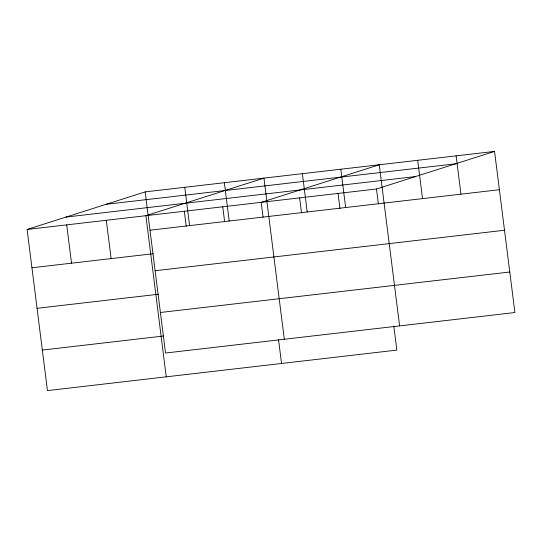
<?xml version="1.0" encoding="UTF-8"?>
<svg xmlns="http://www.w3.org/2000/svg" width="542" height="542" viewBox="0 0 542 542"><rect width="100%" height="100%" fill="white"/><g stroke="black" fill="none" stroke-linecap="round" stroke-linejoin="round"><path stroke-width="0.81" d="M393.81 326.121L396.839 350.112L47.452 390.592L27.1 229.462L145.161 191.888L494.548 151.408L514.9 312.538L165.52 353.018L145.161 191.888M27.1 229.462L376.48 188.982L494.548 151.408M106.198 204.287L455.585 163.806M66.063 217.064L415.443 176.584M149.999 230.194L499.385 189.714M31.937 267.768L153.237 253.717M155.12 270.729L504.507 230.242M37.059 308.303L158.359 294.245M160.398 312.483L509.778 272.003M42.337 350.064L163.63 336.006M456.113 155.859L460.951 194.165M417.679 160.31L422.523 198.616M399.603 325.891L379.251 164.768L261.19 202.342L263.08 217.328M376.48 188.982L378.377 203.975M340.816 169.219L345.654 207.525M338.052 193.433L339.942 208.426M302.382 173.67L307.226 211.976M299.618 197.891L301.515 212.877M284.306 339.251L263.954 178.128L145.893 215.702L166.245 376.832M278.513 339.482L281.542 363.472M224.354 182.715L229.191 221.021M222.755 206.793L224.645 221.786M184.761 187.302L189.598 225.607M184.321 211.251L186.218 226.238M106.293 220.289L111.13 258.595M66.7 224.876L71.537 263.182"/></g></svg>
